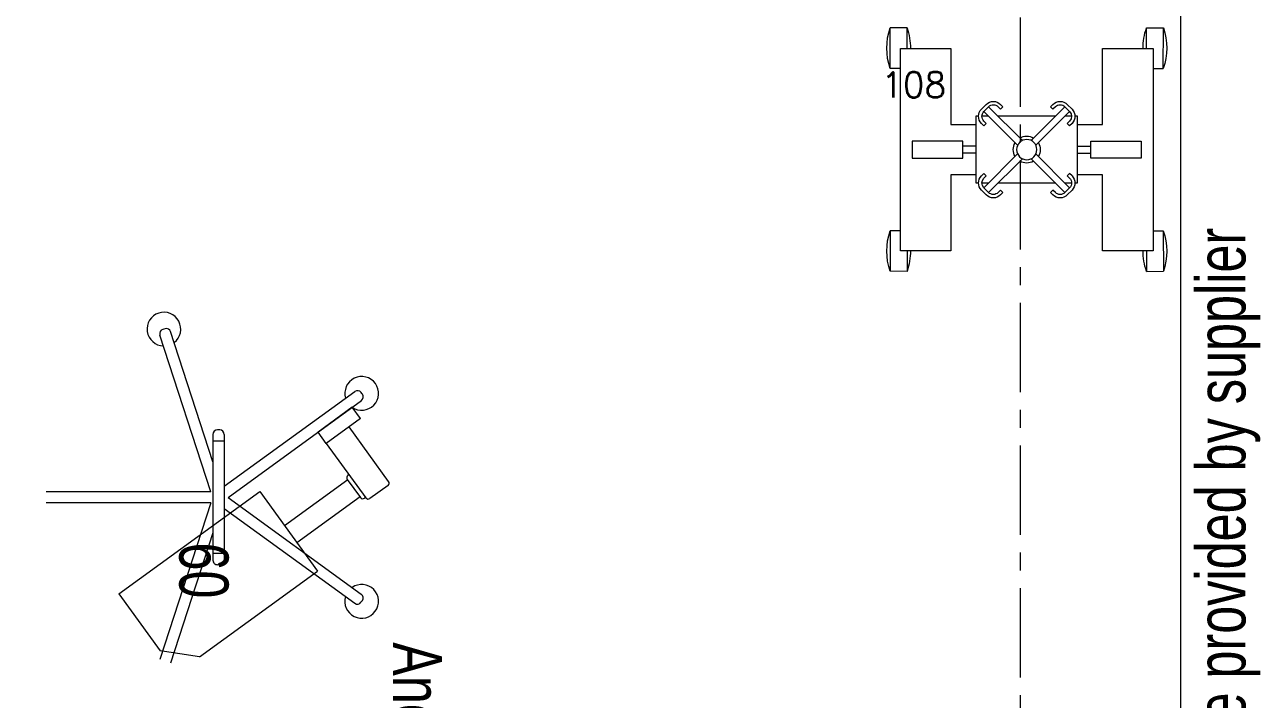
# Model space of a CAD drawing. Header units: millimetres. Extents: x 26027 to 581921, y 7230 to 233891.
# Drawn here: x 522226 to 524426, y 196701 to 197902 of the extents above; entities that cross this region are included whole.
import ezdxf

# ---------------------------------------------------------------- set-up
doc = ezdxf.new("R2010")
doc.units = ezdxf.units.MM
doc.header["$LTSCALE"] = 5
doc.linetypes.add('CENTER', pattern=[50.800000000000004, 31.75, -6.35, 6.35, -6.35])
doc.linetypes.add('HIDDEN', pattern=[9.524999999999999, 6.35, -3.175])
doc.layers.add('axes', color=9, linetype='Continuous')
for name, color, linetype, lineweight in [('Medical Equipment and Furniture', 163, 'Continuous', 0), ('Medical Equipment and Furniture1', 163, 'Continuous', 5), ('Walls', 32, 'Continuous', 5)]:
    doc.layers.add(name, color=color, linetype=linetype, lineweight=lineweight)
doc.styles.add('list_ghTextstyle', font='romans.shx', dxfattribs={"height": 0.25})
doc.styles.add('X3G_ENTITY_257CFD', font='swisscl.ttf', dxfattribs={"height": 200})

# ---------------------------------------------------------------- blocks, each defined once
blk = doc.blocks.new('HF12177-P')
for p, q in [((-0.0196261050550533, -0.0070130161670328), (-0.1885364131370046, 0.225472078058198)), ((0, 0), (-0.172356073249512, 0.2372277831040526)), ((0, 0), (0.1723560732495408, 0.2372277831040623)), ((0.0196261050550586, -0.0070130161670328), (0.1885364131370282, 0.2254720780581989)), ((-0.1199999999999939, -0.0150130161670328), (-0.1199999999999957, -0.0190130161670323)), ((-0.1119999999999948, -0.0070130161670328), (0.1120000000000059, -0.0070130161670328)), ((-0.0999999999999943, -0.0070130161670336), (-0.0999999999999943, -0.0270130161670323)), ((0.1000000000000054, -0.0070130161670336), (0.1000000000000054, -0.0270130161670323)), ((0.120000000000005, -0.0150130161670319), (0.120000000000005, -0.0190130161670315)), ((-0.0631375151467193, -0.0270130161670323), (-0.2950583245726665, -0.1023686551157921)), ((-0.0099999999999945, -0.0307768353717535), (-0.2888779846851648, -0.1213897854416945)), ((-0.1119999999999965, -0.0270130161670323), (0.1120000000000059, -0.0270130161670323)), ((-0.0099999999999945, -0.0307768353717535), (-0.0099999999999945, -0.3240065014399303)), ((0.0100000000000051, -0.0307768353717535), (0.0100000000000051, -0.3240065014399303)), ((0.0100000000000051, -0.0307768353717535), (0.2888779846851794, -0.1213897854416901)), ((0.0631375151467357, -0.0270130161670315), (0.2950583245726759, -0.1023686551157867))]:
    blk.add_line(p, q)
for centre, radius, start, end in [((-0.1851523544721125, 0.2378273370610664), 0.03, 325.4712206343755, 286.5287793654765), ((0.1851523544721343, 0.2378273370610664), 0.03, 253.4712206343819, 214.5287793655101), ((-0.182064277182004, 0.2301743600765382), 0.008, 126.3732650475615, 215.9999999999981), ((1.07e-14, -0.0170130161670334), 0.315, 125.626734952441, 126.3732650475588), ((-0.1788282092045108, 0.2325255010857132), 0.008, 36.00000000000047, 125.6267349524374), ((0.1788282092045397, 0.232525501085723), 0.008, 54.37326504756317, 143.9999999999995), ((1.07e-14, -0.0170130161670334), 0.315, 53.6267349524407, 54.37326504755897), ((0.1820642771820293, 0.2301743600765391), 0.008, 323.9999999999943, 53.62673495243742), ((-0.1119999999999948, -0.0150130161670328), 0.008, 90, 180), ((-0.1119999999999965, -0.0190130161670323), 0.008, 180, 270), ((0.1120000000000059, -0.0150130161670328), 0.008, 5.0889e-12, 90), ((0.1120000000000059, -0.0190130161670323), 0.008, 270, 8.472999999999999e-12), ((-0.2995828026329743, -0.1143533693951433), 0.03, 37.47122063443059, 358.5287793655249), ((-0.2925861886176673, -0.1099771072461531), 0.008, 107.9999999999985, 197.6267349524409), ((1.07e-14, -0.0170130161670334), 0.315, 197.6267349524403, 198.3732650475586), ((-0.2913501206401641, -0.1137813333113335), 0.008, 198.3732650475597, 287.9999999999986)]:
    blk.add_arc(centre, radius, start, end)
blk = doc.blocks.new('MONITOR ARM PLAN')
at = {"color": 8, "linetype": 'HIDDEN'}
for p, q in [((0.02499999999997726, -0.4937500000000057, 2.884949923066148e-09), (0.02500000000003411, -0.1837499999999892, 2.884949923283001e-09)), ((0.02500000000003411, -0.1837499999999892, 2.884949923283001e-09), (0.1999999999999886, -0.1837499999999608, 2.939084461879983e-09)), ((0.1999999999999886, -0.4437499999999943, 2.939084461698109e-09), (0.1999999999999886, -0.1837499999999608, 2.939084461879983e-09)), ((0.1999999999999886, -0.4437499999999943, 2.939084461698109e-09), (0.1500000000000341, -0.4937499999999773, 2.923617450635419e-09)), ((0.02499999999997726, -0.4937500000000057, 2.884949923066148e-09), (0.1500000000000341, -0.4937499999999773, 2.923617450635419e-09))]:
    blk.add_line(p, q, dxfattribs=at)
at = {"layer": 'Medical Equipment and Furniture1'}
for p, q in [((0.02500000000003411, 0.03750000000000853), (-5.684341886080801e-14, 0.03750000000000853)), ((-5.684341886080801e-14, 0.03750000000000853), (0, -0.03749999999999432)), ((0.02500000000003411, 0.03750000000000853), (0.02500000000003411, -0.0374999999999801)), ((0.1450000000000387, 0.01250000000003126), (0.02500000000003411, 0.01250000000000284)), ((0.1500000000000341, 0.007499999999993179), (0.1500000000000341, -0.03249999999997044)), ((0.02500000000003411, -0.0374999999999801), (0, -0.03749999999999432)), ((0.02500000000003411, -0.0374999999999801), (0.1450000000000387, -0.03749999999996589)), ((0.09375, -0.0374999999999801), (0.09375, -0.04000000000000625)), ((0.1437500000000114, -0.03750000000002274), (0.1437500000000114, -0.03999999999999204)), ((0.0987500000000523, -0.04499999999998749), (0.1387500000000159, -0.04499999999998749)), ((0.1000000000000227, -0.04499999999998749), (0.0999999999999659, -0.183749999999975)), ((0.1375000000000455, -0.04499999999997328), (0.1374999999999886, -0.1837499999999608))]:
    blk.add_line(p, q, dxfattribs=at)
for centre, start, end in [((0.1450000000000387, 0.0075000000000216, -3.499747055762833e-09), 0, 90), ((0.09874999999999545, -0.03999999999997783), 179.9999999999968, 270), ((0.1387500000000159, -0.03999999999999204), 270, 359.9999999999968), ((0.1450000000000387, -0.03249999999998465), 270, 0)]:
    blk.add_arc(centre, 0.005, start, end, dxfattribs=at)
blk = doc.blocks.new('ME17635-P')
for p, q in [((-0.213167465135308, 0.2166944829861691), (-0.2431674637632582, 0.2166854094835159)), ((-0.243145687356882, 0.1446854127766507), (-0.2431674637632497, 0.2166854094835159)), ((-0.2131563679686707, 0.1800035821077181), (-0.2131674651353933, 0.2166944829861691)), ((0.2131563679686664, 0.1800035821077181), (0.213167465135389, 0.2166944829861691)), ((0.2131674651353038, 0.2166944829861691), (0.243167463763254, 0.2166854094835159)), ((0.2431456873568777, 0.1446854127766507), (0.2431674637632454, 0.2166854094835159)), ((-0.2249893207603634, 0.1446909041715862), (-0.2431456873568905, 0.1446854127766507)), ((0.2249893207603591, 0.1446909041715862), (0.2431456873568862, 0.1446854127766507)), ((-0.0806101730552712, 0.0721248916810211), (-0.0721248916810254, 0.0806101730552627)), ((-0.0763675323681483, 0.0678822509939003), (-0.0678822509939067, 0.076367532368144)), ((-0.0162426406871205, 0.0077573593128832), (-0.0763675323681397, 0.0678822509939089)), ((-0.0077573593128832, 0.0162426406871184), (-0.0678822509939067, 0.076367532368144)), ((-0.0509116882454279, 0.076367532368144), (-0.0466690475583135, 0.0721248916810232)), ((-0.0466690475583093, 0.0806101730552627), (-0.0424264068711949, 0.0763675323681419)), ((-0.0466690475583178, 0.0721248916810211), (-0.0424264068711949, 0.0763675323681419)), ((0.0077573593128832, 0.0162426406871163), (0.0678822509939153, 0.0763675323681419)), ((0.0162426406871205, 0.0077573593128811), (0.0763675323681483, 0.0678822509939067)), ((0.0466690475583135, 0.0806101730552691), (0.0424264068711949, 0.0763675323681504)), ((0.0424264068711949, 0.0763675323681504), (0.0466690475583135, 0.0721248916810318)), ((0.0509116882454279, 0.0763675323681547), (0.0466690475583135, 0.0721248916810318)), ((0.0678822509939067, 0.0763675323681504), (0.0763675323681483, 0.0678822509939067)), ((0.0721248916810254, 0.0806101730552712), (0.0806101730552712, 0.0721248916810296)), ((-0.0899999999999992, 0.0449999999999996), (-0.1349999999999966, 0.0449999999999996)), ((-0.0806101730552669, 0.0466690475583072), (-0.0763675323681483, 0.0424264068711885)), ((-0.0763675323681525, 0.0509116882454215), (-0.0721248916810296, 0.0466690475583072)), ((-0.0763675323681483, 0.0424264068711885), (-0.0721248916810296, 0.0466690475583072)), ((0.0763675323681483, 0.0509116882454279), (0.0721248916810296, 0.0466690475583157)), ((0.0721248916810254, 0.0466690475583178), (0.0763675323681483, 0.042426406871197)), ((0.0806101730552712, 0.0466690475583135), (0.0763675323681483, 0.042426406871197)), ((0.1349999999999966, 0.0449999999999996), (0.0899999999999992, 0.0449999999999996)), ((-0.0899999999999864, 0.0060000000000009), (-0.1139999999999858, 0.0060000000000009)), ((0.0899999999999992, 0.0060000000000009), (0.1139999999999986, 0.0060000000000009)), ((-0.0899999999999864, -0.0060000000000009), (-0.1139999999999858, -0.0060000000000009)), ((-0.0162426406871163, -0.0077573593128875), (-0.0763675323681397, -0.067882250993911)), ((-0.007757359312879001, -0.0162426406871205), (-0.0678822509939067, -0.076367532368144)), ((0.0077573593128832, -0.0162426406871184), (0.067882250993911, -0.0763675323681483)), ((0.0162426406871205, -0.0077573593128832), (0.076367532368144, -0.0678822509939131)), ((0.0899999999999992, -0.0060000000000009), (0.1139999999999986, -0.0060000000000009)), ((-0.0806101730552627, -0.0466690475583157), (-0.0763675323681397, -0.0424264068712013)), ((-0.0721248916810211, -0.0466690475583221), (-0.0763675323681397, -0.0424264068712013)), ((0.0763675323681525, -0.0424264068711928), (0.0721248916810339, -0.0466690475583114)), ((0.0806101730552712, -0.0466690475583114), (0.0763675323681525, -0.0424264068711928)), ((-0.1349999999999966, -0.0450000000000017), (-0.0899999999999992, -0.0450000000000017)), ((-0.0763675323681397, -0.0509116882454322), (-0.0721248916810211, -0.0466690475583178)), ((0.0763675323681525, -0.0509116882454258), (0.0721248916810339, -0.0466690475583114)), ((0.0899999999999992, -0.0450000000000017), (0.1349999999999966, -0.0450000000000017)), ((-0.0721248916810211, -0.0806101730552754), (-0.0806101730552627, -0.0721248916810318)), ((-0.0678822509938982, -0.0763675323681547), (-0.0763675323681397, -0.067882250993911)), ((-0.0509116882454194, -0.0763675323681568), (-0.046669047558305, -0.072124891681036)), ((-0.0424264068711864, -0.0763675323681547), (-0.046669047558305, -0.072124891681036)), ((-0.046669047558305, -0.0806101730552733), (-0.0424264068711864, -0.0763675323681547)), ((0.0466690475583178, -0.0721248916810254), (0.0424264068711992, -0.0763675323681461)), ((0.0466690475583135, -0.0806101730552669), (0.0424264068711992, -0.0763675323681461)), ((0.0509116882454322, -0.0763675323681483), (0.0466690475583178, -0.0721248916810275)), ((0.0763675323681525, -0.0678822509939046), (0.067882250993911, -0.0763675323681483)), ((0.0806101730552712, -0.0721248916810254), (0.0721248916810296, -0.0806101730552669)), ((-0.243145687356882, -0.1446854127766507), (-0.2431674637632497, -0.2166854094835159)), ((-0.2249893207603634, -0.1446909041715862), (-0.2431456873568905, -0.1446854127766507)), ((0.2249893207603591, -0.1446909041715862), (0.2431456873568862, -0.1446854127766507)), ((0.2431456873568777, -0.1446854127766507), (0.2431674637632454, -0.2166854094835159)), ((-0.2131563679686707, -0.1800035821077181), (-0.2131674651353933, -0.2166944829861691)), ((0.2131563679686664, -0.1800035821077181), (0.213167465135389, -0.2166944829861691)), ((-0.213167465135308, -0.2166944829861691), (-0.2431674637632582, -0.2166854094835159)), ((0.2131674651353038, -0.2166944829861691), (0.243167463763254, -0.2166854094835159))]:
    blk.add_line(p, q)
for points in [[(-0.1349999999999966, 0.0449999999999996), (-0.1349999999999966, 0.1799999999999983), (-0.225, 0.1799999999999983), (-0.225, -0.1800000000000004), (-0.1349999999999966, -0.1800000000000004), (-0.1349999999999966, -0.0450000000000017)], [(0.1349999999999966, -0.0450000000000017), (0.1349999999999966, -0.1800000000000004), (0.225, -0.1800000000000004), (0.225, 0.1799999999999983), (0.1349999999999966, 0.1799999999999983), (0.1349999999999966, 0.0449999999999996)], [(-0.0858721468902289, 0.0599999999999987), (-0.0899999999999992, 0.0599999999999987), (-0.0899999999999992, -0.0600000000000009), (-0.0858721468902204, -0.0600000000000009)], [(-0.0684451804521544, 0.0599999999999987), (-0.0798670895143232, 0.0599999999999987)], [(0.0515147186257721, 0.0599999999999987), (-0.0515147186257636, 0.0599999999999987)], [(0.0798670895143232, 0.0599999999999987), (0.0684852813742381, 0.0599999999999987)], [(0.0858721468902331, -0.0600000000000009), (0.0899999999999992, -0.0600000000000009), (0.0899999999999992, 0.0599999999999987), (0.0858721468902289, 0.0599999999999987)], [(-0.0798670895143147, -0.0600000000000009), (-0.0684852813742296, -0.0600000000000009)], [(-0.0515147186257636, -0.0600000000000009), (0.0515147186257636, -0.0600000000000009)], [(0.0684852813742339, -0.0600000000000009), (0.0798670895143275, -0.0600000000000009)]]:
    blk.add_lwpolyline(points)
for points in [[(-0.1139999999999858, -0.0149999999999992), (-0.203999999999985, -0.0149999999999992), (-0.203999999999985, 0.0149999999999992), (-0.1139999999999858, 0.0149999999999992)], [(0.1139999999999986, -0.0149999999999992), (0.2039999999999978, -0.0149999999999992), (0.2039999999999978, 0.0149999999999992), (0.1139999999999986, 0.0149999999999992)]]:
    blk.add_lwpolyline(points, close=True)
blk.add_circle((0, 0), 0.018)
for centre, radius, start, end in [((-0.1381565803625705, 0.1807171683893728), 0.1109999999999844, 161.0926846977937, 198.9419735299022), ((-0.3181565721297388, 0.180662727373447), 0.1110000000000227, 359.6606979772505, 18.94197352989539), ((0.3181565721297346, 0.180662727373447), 0.1110000000000227, 161.0580264701046, 180.3393020227495), ((0.1381565803625662, 0.1807171683893728), 0.1109999999999844, 341.0580264700977, 18.90731530220634), ((-0.067882250993911, 0.0593969696196609), 0.018, 135.0000000000001, 224.9999999999999), ((-0.067882250993911, 0.0593969696196609), 0.012, 135.0000000000001, 224.9999999999999), ((-0.0593969696196695, 0.0678822509939046), 0.018, 44.99999999998632, 135.0000000000001), ((-0.0593969696196695, 0.0678822509939046), 0.012, 44.99999999998632, 135.0000000000001), ((0.0593969696196695, 0.0678822509939131), 0.018, 44.99999999999986, 135.0000000000001), ((0.0593969696196695, 0.0678822509939131), 0.012, 44.99999999999986, 135.0000000000001), ((0.067882250993911, 0.0593969696196716), 0.012, 314.9999999999868, 44.99999999999986), ((0.067882250993911, 0.0593969696196716), 0.018, 314.9999999999868, 44.99999999999986), ((0, 0), 0.024, 59.47751218591265, 120.5224878140758), ((0, 0), 0.024, 149.4775121859311, 210.5224878140829), ((0, 0), 0.024, 329.4775121859268, 30.52248781406454), ((0, 0), 0.024, 239.4775121859354, 300.5224878140646), ((-0.0678822509939025, -0.0593969696196737), 0.018, 134.9999999999863, 224.9999999999999), ((-0.0678822509939025, -0.0593969696196737), 0.012, 134.9999999999863, 224.9999999999999), ((0.0678822509939153, -0.0593969696196673), 0.012, 315.0000000000002, 44.99999999999986), ((0.0678822509939153, -0.0593969696196673), 0.018, 315.0000000000002, 44.99999999999986), ((-0.0593969696196609, -0.0678822509939174), 0.018, 224.9999999999999, 315.0000000000002), ((-0.0593969696196609, -0.0678822509939174), 0.012, 224.9999999999999, 315.0000000000002), ((0.0593969696196695, -0.0678822509939089), 0.018, 224.9999999999863, 315.0000000000002), ((0.0593969696196695, -0.0678822509939089), 0.012, 224.9999999999863, 315.0000000000002), ((-0.1381565803625705, -0.1807171683893728), 0.1109999999999844, 161.0580264700977, 198.9073153022063), ((0.1381565803625662, -0.1807171683893728), 0.1109999999999844, 341.0926846977937, 18.94197352990227), ((-0.3181565721297388, -0.180662727373447), 0.1110000000000227, 341.0580264701046, 0.3393020227495295), ((0.3181565721297346, -0.180662727373447), 0.1110000000000227, 179.6606979772504, 198.9419735298953)]:
    blk.add_arc(centre, radius, start, end)

msp = doc.modelspace()

# ---------------------------------------------------------------- linework, layer by layer
at = {"layer": 'axes', "linetype": 'CENTER', "lineweight": 0}
msp.add_line((523998.770726135, 120285.5916725162, -5.890051708590249e-07), (523998.770726135, 205820.2664952243, -5.890051708590249e-07), dxfattribs=at)
at = {"layer": 'Walls'}
msp.add_line((524283.7557827737, 198885.2665009701, -5.890051708590249e-07), (524283.7557827737, 193051.9752158348, -5.890051708590249e-07), dxfattribs=at)

# ---------------------------------------------------------------- block references
at = {"layer": 'Medical Equipment and Furniture', "yscale": 1000, "zscale": 1000}
for name, p, xscale, rotation in [('ME17635-P', (524009.8960607657, 197679.2932963239, -2.944692747419708e-07), -1000, 180), ('MONITOR ARM PLAN', (522778.5870874848, 197198.5370388054, -4.022823992144708e-06), 1000, 305.9850316752795)]:
    msp.add_blockref(name, p, dxfattribs=dict(at, xscale=xscale, rotation=rotation))
at = {"layer": 'Medical Equipment and Furniture', "extrusion": (-1.926890227025502e-13, -1.394047920958279e-12, -1), "xscale": -1000, "yscale": 1000, "zscale": -1000, "rotation": 90.01496832471715}
msp.add_blockref('HF12177-P', (-522588.066342565, 197060.1916468167, 4.016536445165399e-06), dxfattribs=at)

# ---------------------------------------------------------------- texts
at = {"layer": 'Medical Equipment and Furniture', "style": 'list_ghTextstyle'}
msp.add_text('108', height=45, dxfattribs=at).set_placement((523750.7460843367, 197772.3992779816, -2.944692747419708e-07))
at = {"layer": 'Medical Equipment and Furniture', "color": 1, "char_height": 87.47307164393663, "width": 3260.53706408931, "style": 'X3G_ENTITY_257CFD'}
for s, insert, attachment_point, rotation in [('77 is wall mounted. Distance from FFL to be provided by supplier', (524425.6732040578, 196249.1685026705, -2.36187011199939), 8, 90.00000000000009), ('Anesthesia Pendant to be Provided by MG Supplier', (522968.8426921419, 195777.7920042959, -2.94469266748365e-07), 2, 269.99999999999994)]:
    msp.add_mtext(s, dxfattribs=dict(at, insert=insert, attachment_point=attachment_point, rotation=rotation))
at = {"layer": 'Medical Equipment and Furniture', "insert": (522588.7434244361, 196929.991165723, -4.392182018086999e-06), "char_height": 87.47307164393663, "width": 82.54339657094948, "attachment_point": 2, "rotation": 269.99999999999994, "style": 'X3G_ENTITY_257CFD'}
msp.add_mtext('60', dxfattribs=at)

doc.saveas('drawing.dxf')
